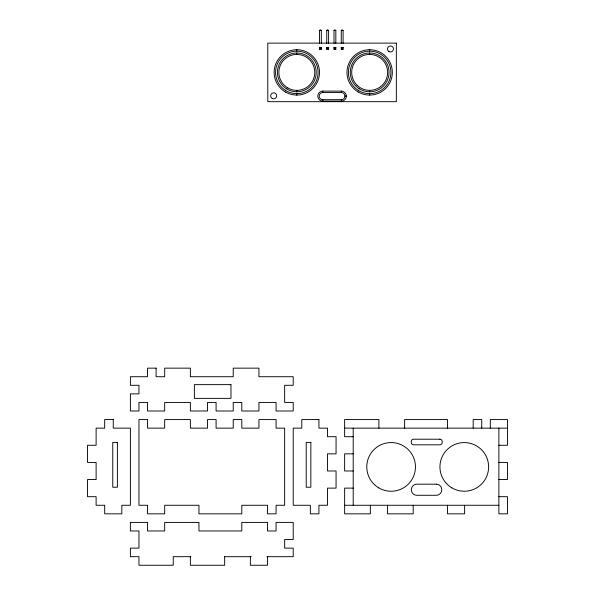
<?xml version="1.0" encoding="UTF-8"?>
<svg xmlns="http://www.w3.org/2000/svg" width="595" height="595" viewBox="0 0 595 595"><rect width="100%" height="100%" fill="white"/><g stroke="black" fill="none" stroke-linecap="round" stroke-linejoin="round"><path stroke-width="0.89" d="M319.5 43.249L319.5 30.464L320.214 29.75L321.33 30.464L321.33 43.249M326.759 43.249L326.759 30.464L327.473 29.75L328.589 30.464L328.589 43.249M334.011 43.249L334.011 30.464L334.725 29.75L335.84 30.464L335.84 43.249M321.33 49.244L320.616 48.53L321.33 47.407L319.5 47.407L319.5 49.244L321.33 49.244L321.33 47.407M319.5 49.244L320.214 48.53L319.5 47.407M341.27 43.249L341.27 30.464L341.984 29.75L343.099 30.464L343.099 43.249M326.759 49.244L327.473 48.53L326.759 47.407L328.589 47.407L328.589 49.244L326.759 49.244L326.759 47.407M328.589 49.244L327.875 48.53L328.589 47.407M334.011 49.244L334.725 48.53L334.011 47.407L335.84 47.407L335.84 49.244L334.011 49.244L334.011 47.407M335.84 49.244L335.126 48.53L335.84 47.407M341.27 49.244L341.984 48.53L341.27 47.407L343.099 47.407L343.099 49.244L341.27 49.244L341.27 47.407M343.099 49.244L342.385 48.53L343.099 47.407M319.5 30.464L321.33 30.464M326.759 30.464L328.589 30.464M334.011 30.464L335.84 30.464M341.27 30.464L343.099 30.464M320.214 48.121L320.616 48.121M327.473 48.121L327.875 48.121M334.725 48.121L335.126 48.121M341.984 48.121L342.385 48.121M320.214 48.53L320.616 48.53M327.473 48.53L327.875 48.53M334.725 48.53L335.126 48.53M341.984 48.53L342.385 48.53M322.788 91.109L341.351 91.109A4.998 4.998 0 0 1 346.35 96.107A4.998 4.998 0 0 1 341.351 101.105L322.788 101.105A4.998 4.998 0 0 1 317.789 96.107A4.998 4.998 0 0 1 322.788 91.109L322.788 92.537A3.57 3.57 0 0 0 319.217 96.107A3.57 3.57 0 0 0 322.788 99.677L341.351 99.677A3.57 3.57 0 0 0 344.921 96.107L346.35 96.107M322.788 92.537L341.351 92.537A3.57 3.57 0 0 1 344.921 96.107M344.631 428.14L507.453 428.14M353.199 436.708L344.631 436.708L344.631 419.572L378.911 419.572L378.911 428.14M498.885 445.276L507.453 445.276L507.453 419.572L490.317 419.572L490.317 428.14M353.199 453.844L344.631 453.844L344.631 470.987L353.199 470.987M498.885 462.419L507.453 462.419L507.453 479.555L498.885 479.555M353.199 488.123L344.631 488.123L344.631 513.835L370.343 513.835L370.343 505.267M498.885 496.691L507.453 496.691L507.453 513.835L498.885 513.835L498.885 428.14M344.631 505.267L498.885 505.267M190.928 556.682L173.242 556.682L173.242 565.25L138.962 565.25L138.962 556.682L130.394 556.682L130.394 548.114L138.962 548.114L138.962 530.971L130.394 530.971L130.394 522.403L147.53 522.403L147.53 530.971L164.674 530.971L164.674 522.403L198.953 522.403L198.953 530.971L241.801 530.971L241.801 522.403L267.505 522.403L267.505 530.971L276.073 530.971L276.073 522.403L293.216 522.403L293.216 539.539L284.648 539.539L284.648 548.114L293.216 548.114L293.216 556.682L267.014 556.682M224.33 556.682L251.239 556.682M481.742 428.14L481.742 419.572L473.174 419.572L473.174 428.14M464.606 505.267L464.606 513.835L447.47 513.835L447.47 505.267M447.47 428.14L447.47 419.572L404.622 419.572L404.622 428.14M413.19 505.267L413.19 513.835L387.479 513.835L387.479 505.267M369.659 49.72L369.659 51.148M369.659 53L369.659 54.428M369.659 90.373L369.659 91.794M369.659 93.653L369.659 95.074M353.199 428.14L353.199 505.267M341.351 91.117L341.351 92.537M341.351 99.677L341.351 101.098M322.788 99.677L322.788 101.098M296.823 49.72L296.823 51.148M296.823 53L296.823 54.428M296.823 90.373L296.823 91.794M296.823 93.653L296.823 95.074M267.505 556.682L267.505 565.25L250.369 565.25L250.369 556.682M224.657 556.682L224.657 565.25L190.378 565.25L190.378 556.682M396.344 43.115L267.802 43.115L267.802 101.678L396.344 101.678L396.344 43.115M156.106 368.149L147.53 368.149L147.53 376.724L130.394 376.724L130.394 385.292L138.962 385.292L138.962 393.86L130.394 393.86L130.394 410.996L138.962 410.996L138.962 402.428L147.53 402.428L147.53 410.996L164.674 410.996L164.674 402.428L190.378 402.428L190.378 410.996L207.521 410.996L207.521 402.428L216.089 402.428L216.089 410.996L233.225 410.996L233.225 402.428L241.801 402.428L241.801 410.996L258.937 410.996L258.937 402.428L276.073 402.428L276.073 410.996L293.216 410.996L293.216 402.428L284.648 402.428L284.648 385.292L293.216 385.292L293.216 376.724L258.937 376.724L258.937 368.149L233.225 368.149L233.225 376.724L190.378 376.724L190.378 368.149L164.674 368.149L164.674 376.724L156.106 376.724L156.106 368.149M230.972 384.638L194.372 384.638L194.372 398.367L230.972 398.367L230.972 384.638M113.258 419.572L104.683 419.572L104.683 428.14L96.115 428.14L96.115 445.276L87.547 445.276L87.547 462.419L96.115 462.419L96.115 479.555L87.547 479.555L87.547 496.691L96.115 496.691L96.115 505.267L104.683 505.267L104.683 513.835L121.826 513.835L121.826 505.267L130.394 505.267L130.394 428.14L113.258 428.14L113.258 419.572M147.53 419.572L138.962 419.572L138.962 505.267L147.53 505.267L147.53 513.835L164.674 513.835L164.674 505.267L198.953 505.267L198.953 513.835L241.801 513.835L241.801 505.267L267.505 505.267L267.505 513.835L276.073 513.835L276.073 505.267L284.648 505.267L284.648 428.14L276.073 428.14L276.073 419.572L258.937 419.572L258.937 428.14L241.801 428.14L241.801 419.572L233.225 419.572L233.225 428.14L216.089 428.14L216.089 419.572L207.521 419.572L207.521 428.14L190.378 428.14L190.378 419.572L164.674 419.572L164.674 428.14L147.53 428.14L147.53 419.572M318.927 419.572L301.784 419.572L301.784 428.14L293.216 428.14L293.216 505.267L310.352 505.267L310.352 513.835L318.927 513.835L318.927 505.267L327.495 505.267L327.495 488.123L336.063 488.123L336.063 470.987L327.495 470.987L327.495 453.844L336.063 453.844L336.063 436.708L327.495 436.708L327.495 428.14L318.927 428.14L318.927 419.572M439.884 439.207L413.585 439.207A2.283 2.283 0 0 0 411.301 441.49L411.301 442.531A2.283 2.283 0 0 0 413.585 444.822L439.884 444.822A2.283 2.283 0 0 0 442.167 442.531L442.167 441.49A2.283 2.283 0 0 0 439.884 439.207M117.394 442.412L112.767 442.412L112.767 487.223L117.394 487.223L117.394 442.412M310.843 442.412L306.217 442.412L306.217 487.223L310.843 487.223L310.843 442.412M436.336 484.181L416.798 484.181A5.429 5.429 0 0 0 411.368 489.603L411.368 489.849A5.429 5.429 0 0 0 416.798 495.278L436.336 495.278A5.429 5.429 0 0 0 441.765 489.849L441.765 489.603A5.429 5.429 0 0 0 436.336 484.181M451.85 487.833A24.335 24.335 0 0 0 488.614 467.209A24.335 24.335 0 0 0 452.371 445.685A24.335 24.335 0 0 0 451.85 487.833M378.688 487.833A24.335 24.335 0 0 0 415.451 467.209A24.335 24.335 0 0 0 379.201 445.685A24.335 24.335 0 0 0 378.688 487.833M272.153 98.42A2.997 2.997 0 0 0 276.653 95.817A2.997 2.997 0 0 0 272.153 93.222A2.997 2.997 0 0 0 272.153 98.42M388.862 51.497A2.997 2.997 0 0 0 393.481 49.125A2.997 2.997 0 0 0 389.115 46.306A2.997 2.997 0 0 0 388.862 51.497M358.138 90.254A21.249 21.249 0 0 0 390.885 73.453A21.249 21.249 0 0 0 359.96 53.491A21.249 21.249 0 0 0 358.138 90.254M358.324 92.039A22.677 22.677 0 0 0 392.343 72.397A22.677 22.677 0 0 0 358.324 52.754A22.677 22.677 0 0 0 358.324 92.039M357.126 85.271A17.969 17.969 0 0 0 387.077 76.822A17.969 17.969 0 0 0 364.787 55.104A17.969 17.969 0 0 0 357.126 85.271M359.142 88.692A19.397 19.397 0 0 0 389.033 73.356A19.397 19.397 0 0 0 360.808 55.142A19.397 19.397 0 0 0 359.142 88.692M285.295 90.254A21.249 21.249 0 0 0 318.05 73.453A21.249 21.249 0 0 0 287.125 53.491A21.249 21.249 0 0 0 285.295 90.254M285.481 92.039A22.677 22.677 0 0 0 319.5 72.397A22.677 22.677 0 0 0 285.481 52.754A22.677 22.677 0 0 0 285.481 92.039M287.839 87.956A17.969 17.969 0 0 0 314.792 72.397A17.969 17.969 0 0 0 287.839 56.837A17.969 17.969 0 0 0 287.839 87.956M286.299 88.692A19.397 19.397 0 0 0 316.19 73.356A19.397 19.397 0 0 0 287.965 55.142A19.397 19.397 0 0 0 286.299 88.692"/></g></svg>
